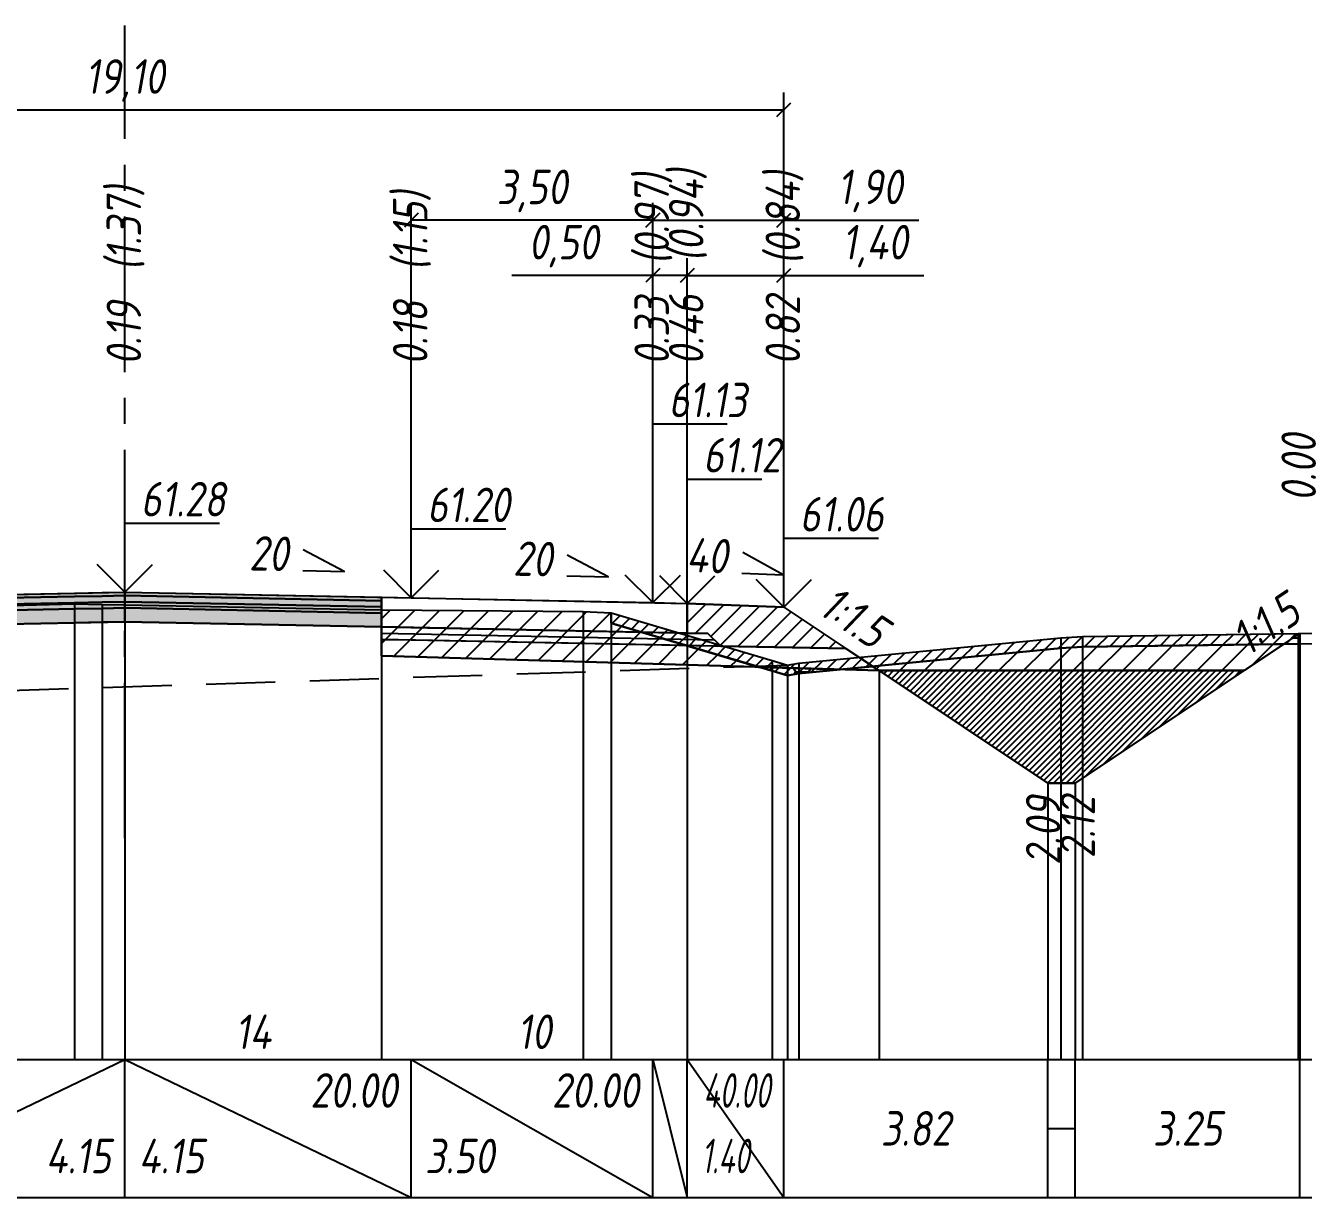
# Model space of a CAD drawing. Extents: x -717 to 1451, y -133302 to 233.
# Drawn here: x 157.1 to 249.7, y -56458 to -56373.1 of the extents above; entities that cross this region are included whole.
import ezdxf
from ezdxf.enums import TextEntityAlignment as Align

# ---------------------------------------------------------------- set-up
doc = ezdxf.new("R2010")
doc.units = 0
doc.linetypes.add('осевая2', pattern=[1.125, 0.75, -0.125, 0.125, -0.125])
doc.linetypes.add('штриховая', pattern=[0.75, 0.5, -0.25])
for name, color, linetype in [('Интерполированный поперечник', 2, 'Continuous'), ('Код_514', 1, 'Continuous'), ('Контур_0', 7, 'Continuous'), ('Контур_2521', 7, 'Continuous'), ('Контур_2564', 7, 'Continuous'), ('Контур_2660', 7, 'Continuous'), ('Контур_2665', 7, 'Continuous'), ('Контур_400', 7, 'Continuous'), ('Контур_508', 7, 'Continuous'), ('Контур_512', 7, 'Continuous'), ('Контур_513', 7, 'Continuous'), ('Контур_818', 7, 'Continuous'), ('Красный поперечник', 1, 'Continuous'), ('Объём_2501', 7, 'Continuous'), ('Объём_2564', 7, 'Continuous'), ('Объём_2650', 7, 'Continuous'), ('Объём_2660', 7, 'Continuous'), ('Объём_2661', 7, 'Continuous'), ('Объём_2662', 7, 'Continuous'), ('Объём_2663', 7, 'Continuous'), ('Объём_2664', 7, 'Continuous'), ('Объём_2665', 7, 'Continuous'), ('Объём_2666', 7, 'Continuous'), ('Объём_2667', 7, 'Continuous'), ('Объём_2668', 7, 'Continuous'), ('Объём_2669', 7, 'Continuous'), ('Объём_2675', 7, 'Continuous'), ('Объём_2753', 7, 'Continuous'), ('Ось', 1, 'осевая2'), ('Откосы', 7, 'Continuous'), ('Отметки покрытия', 7, 'Continuous'), ('Рабочие отметки', 7, 'Continuous'), ('Рабочие отметки доп.', 7, 'Continuous'), ('Слои выравнивания', 7, 'Continuous'), ('Таблица', 7, 'Continuous'), ('Уклоны проезжей части', 7, 'Continuous'), ('Черный поперечник', 3, 'Continuous')]:
    doc.layers.add(name, color=color, linetype=linetype)
for name, color, linetype, true_color in [('Контур_2540', 2, 'Continuous', 0xffff00), ('Контур_2560', 2, 'Continuous', 0xffff00), ('Контур_2561', 7, 'Continuous', 0xff8040), ('Контур_2562', 3, 'Continuous', 0x00ff00), ('Контур_2563', 7, 'Continuous', 0xff8000), ('Контур_2570', 7, 'Continuous', 0x80ff00), ('Контур_2725', 7, 'Continuous', 0x323232), ('Контур_2736', 4, 'Continuous', 0x00ffff), ('Контур_2737', 4, 'Continuous', 0x00ffff), ('Контур_2738', 4, 'Continuous', 0x00ffff), ('Контур_2739', 4, 'Continuous', 0x00ffff), ('Контур_2741', 4, 'Continuous', 0x00ffff), ('Контур_2742', 4, 'Continuous', 0x00ffff), ('Контур_2743', 4, 'Continuous', 0x00ffff), ('Контур_2744', 7, 'Continuous', 0xa4ffff), ('Контур_2745', 7, 'Continuous', 0xa4ffff), ('Контур_2747', 4, 'Continuous', 0x00ffff), ('Контур_2748', 4, 'Continuous', 0x00ffff), ('Контур_2749', 4, 'Continuous', 0x00ffff), ('Контур_2750', 4, 'Continuous', 0x00ffff), ('Контур_2751', 4, 'Continuous', 0x00ffff), ('Контур_2752', 4, 'Continuous', 0x00ffff), ('Контур_2760', 7, 'Continuous', 0x323232), ('Контур_2761', 7, 'Continuous', 0x323232), ('Контур_2762', 7, 'Continuous', 0x323232), ('Контур_2763', 7, 'Continuous', 0x323232), ('Контур_402', 7, 'Continuous', 0xff6464), ('Контур_703', 4, 'Continuous', 0x00ffff), ('Контур_705', 4, 'Continuous', 0x00ffff), ('Контур_707', 4, 'Continuous', 0x00ffff), ('Контур_720', 131, 'Continuous', 0xaaffff), ('Объём_2500', 7, 'Continuous', 0xc0c0c0), ('Объём_2520', 7, 'Continuous', 0x80ffff), ('Объём_2540', 2, 'Continuous', 0xffff00), ('Объём_2560', 2, 'Continuous', 0xffff00), ('Объём_2561', 7, 'Continuous', 0xff8040), ('Объём_2562', 3, 'Continuous', 0x00ff00), ('Объём_2563', 7, 'Continuous', 0xff8000), ('Объём_2570', 7, 'Continuous', 0x80ff00), ('Объём_2600', 7, 'Continuous', 0x808000), ('Объём_2620', 2, 'Continuous', 0xffff00), ('Объём_2746', 2, 'Continuous', 0xffff00)]:
    doc.layers.add(name, color=color, linetype=linetype, true_color=true_color)
doc.styles.get("Standard").update_dxf_attribs({"font": 'txt', "height": 2.5})
doc.styles.add('М', font='romand.shx', dxfattribs={"width": 0.8, "oblique": 10, "height": 2.5})
doc.dimstyles.new('ISO-25', dxfattribs={"dimtxt": 2.5, "dimasz": 2.5, "dimexe": 1.25, "dimexo": 0.625, "dimtad": 1, "dimtxsty": 'Standard', "dimcen": 2.5, "dimadec": 0, "dimazin": 0, "dimtfac": 1, "dimtmove": 0, "dimatfit": 3, "dimfxl": 1, "dimarcsym": 0})

# ---------------------------------------------------------------- blocks, each defined once
blk = doc.blocks.new('_Oblique')
at = {"color": 0, "linetype": 'ByBlock', "lineweight": -2}
blk.add_line((-0.5, -0.5), (0.5, 0.5), dxfattribs=at)
blk = doc.blocks.new('*D1354')
at = {"color": 0, "lineweight": -2, "transparency": 16777216}
for p, q in [((205.032, -56414.414), (205.032, -56389.974)), ((212.032, -56414.694), (212.032, -56389.974)), ((205.032, -56391.224), (212.032, -56391.224)), ((212.032, -56391.224), (222.17, -56391.224))]:
    blk.add_line(p, q, dxfattribs=at)
at = {"layer": 'Defpoints', "color": 0, "transparency": 16777216}
for p in [(212.032, -56391.224), (205.032, -56415.039), (212.032, -56415.319)]:
    blk.add_point(p, dxfattribs=at)
at = {"color": 0, "lineweight": -2, "transparency": 16777216, "rotation": 180}
blk.add_blockref('_Oblique', (205.032, -56391.224), dxfattribs=at)
at = {"color": 0, "lineweight": -2, "transparency": 16777216}
blk.add_blockref('_Oblique', (212.032, -56391.224), dxfattribs=at)
at = {"color": 0, "transparency": 16777216, "insert": (218.63, -56389.11), "char_height": 2.5, "width": 8.75, "attachment_point": 5, "style": 'М'}
blk.add_mtext('1,40', dxfattribs=at)
blk = doc.blocks.new('*D1356')
at = {"color": 0, "lineweight": -2, "transparency": 16777216}
for p, q in [((202.532, -56414.364), (202.532, -56389.974)), ((205.032, -56414.414), (205.032, -56389.974)), ((202.532, -56391.224), (192.309, -56391.224)), ((205.032, -56391.224), (202.532, -56391.224))]:
    blk.add_line(p, q, dxfattribs=at)
at = {"layer": 'Defpoints', "color": 0, "transparency": 16777216}
for p in [(205.032, -56391.224), (202.532, -56414.989), (205.032, -56415.039)]:
    blk.add_point(p, dxfattribs=at)
at = {"color": 0, "lineweight": -2, "transparency": 16777216, "rotation": 180}
blk.add_blockref('_Oblique', (202.532, -56391.224), dxfattribs=at)
at = {"color": 0, "lineweight": -2, "transparency": 16777216}
blk.add_blockref('_Oblique', (205.032, -56391.224), dxfattribs=at)
at = {"color": 0, "transparency": 16777216, "insert": (196.07, -56389.11), "char_height": 2.5, "width": 9.16667, "attachment_point": 5, "style": 'М'}
blk.add_mtext('0,50', dxfattribs=at)
blk = doc.blocks.new('*D1358')
at = {"color": 0, "lineweight": -2, "transparency": 16777216}
for p, q in [((185.032, -56414.014), (185.032, -56385.974)), ((202.532, -56414.364), (202.532, -56385.974)), ((202.532, -56387.224), (185.032, -56387.224))]:
    blk.add_line(p, q, dxfattribs=at)
at = {"layer": 'Defpoints', "color": 0, "transparency": 16777216}
for p in [(185.032, -56387.224), (185.032, -56414.639), (202.532, -56414.989)]:
    blk.add_point(p, dxfattribs=at)
at = {"color": 0, "lineweight": -2, "transparency": 16777216, "rotation": 180}
blk.add_blockref('_Oblique', (185.032, -56387.224), dxfattribs=at)
at = {"color": 0, "lineweight": -2, "transparency": 16777216}
blk.add_blockref('_Oblique', (202.532, -56387.224), dxfattribs=at)
at = {"color": 0, "transparency": 16777216, "insert": (193.782, -56385.11), "char_height": 2.5, "width": 9.58333, "attachment_point": 5, "style": 'М'}
blk.add_mtext('3,50', dxfattribs=at)
blk = doc.blocks.new('*D1359')
at = {"color": 0, "lineweight": -2, "transparency": 16777216}
for p, q in [((202.532, -56414.364), (202.532, -56385.974)), ((212.032, -56414.694), (212.032, -56385.974)), ((202.532, -56387.224), (212.032, -56387.224)), ((212.032, -56387.224), (221.818, -56387.224))]:
    blk.add_line(p, q, dxfattribs=at)
at = {"layer": 'Defpoints', "color": 0, "transparency": 16777216}
for p in [(202.532, -56387.224), (202.532, -56414.989), (212.032, -56415.319)]:
    blk.add_point(p, dxfattribs=at)
at = {"color": 0, "lineweight": -2, "transparency": 16777216, "rotation": 180}
blk.add_blockref('_Oblique', (202.532, -56387.224), dxfattribs=at)
at = {"color": 0, "lineweight": -2, "transparency": 16777216}
blk.add_blockref('_Oblique', (212.032, -56387.224), dxfattribs=at)
at = {"color": 0, "transparency": 16777216, "insert": (218.277, -56385.11), "char_height": 2.5, "width": 8.75, "attachment_point": 5, "style": 'М'}
blk.add_mtext('1,90', dxfattribs=at)
blk = doc.blocks.new('*D1361')
at = {"color": 0, "lineweight": -2, "transparency": 16777216}
for p, q in [((116.532, -56414.694), (116.532, -56377.974)), ((212.032, -56414.694), (212.032, -56377.974)), ((116.532, -56379.224), (212.032, -56379.224))]:
    blk.add_line(p, q, dxfattribs=at)
at = {"layer": 'Defpoints', "color": 0, "transparency": 16777216}
for p in [(212.032, -56379.224), (116.532, -56415.319), (212.032, -56415.319)]:
    blk.add_point(p, dxfattribs=at)
at = {"color": 0, "lineweight": -2, "transparency": 16777216, "rotation": 180}
blk.add_blockref('_Oblique', (116.532, -56379.224), dxfattribs=at)
at = {"color": 0, "lineweight": -2, "transparency": 16777216}
blk.add_blockref('_Oblique', (212.032, -56379.224), dxfattribs=at)
at = {"color": 0, "transparency": 16777216, "insert": (164.282, -56377.11), "char_height": 2.5, "width": 10.41667, "attachment_point": 5, "style": 'М'}
blk.add_mtext('19,10', dxfattribs=at)

msp = doc.modelspace()

# ---------------------------------------------------------------- hatches: boundary and pattern name
at = {"layer": 'Объём_2563'}
h = msp.add_hatch(dxfattribs=at)
h.set_pattern_fill('ANSI31', color=256, scale=0.3)
h.paths.add_polyline_path([(207.451, -56418.074), (206.532, -56417.156), (205.032, -56417.126), (205.032, -56414.976), (212.032, -56415.256), (216.532, -56418.256)])
at = {"layer": 'Объём_2570'}
h = msp.add_hatch(dxfattribs=at)
h.set_pattern_fill('ANSI31', color=256, scale=0.2)
h.paths.add_polyline_path([(249.41, -56417.909), (233.67, -56418.124), (232.098, -56418.217), (213.113, -56420.055), (212.297, -56420.198), (211.176, -56419.873), (199.511, -56416.406), (199.511, -56415.656), (211.176, -56419.123), (212.297, -56419.448), (213.113, -56419.305), (232.098, -56417.467), (233.67, -56417.374), (249.41, -56417.159)])
at = {"layer": 'Объём_2600'}
h = msp.add_hatch(dxfattribs=at)
h.set_pattern_fill('ANSI31', color=6, scale=0.4)
h.paths.add_polyline_path([(199.511, -56416.406), (210.221, -56419.589), (182.864, -56418.768), (182.864, -56415.454), (197.485, -56415.556), (199.511, -56415.656)])
h = msp.add_hatch(dxfattribs=at)
h.set_pattern_fill('HONEY', color=5, scale=0.3)
h.paths.add_polyline_path([(249.41, -56417.159), (249.41, -56417.909), (248.26, -56417.925)])
h = msp.add_hatch(dxfattribs=at)
h.set_pattern_fill('ANSI31', color=6, scale=0.4)
h.paths.add_polyline_path([(232.098, -56418.217), (233.67, -56418.124), (248.26, -56417.925), (245.373, -56419.85), (218.924, -56419.85), (216.1, -56419.766)])
h = msp.add_hatch(dxfattribs=at)
h.set_pattern_fill('HONEY', color=5, scale=0.3)
h.paths.add_polyline_path([(211.176, -56419.873), (210.221, -56419.589), (216.1, -56419.766), (213.113, -56420.055), (212.297, -56420.198)])
at = {"layer": 'Объём_2620'}
h = msp.add_hatch(dxfattribs=at)
h.set_pattern_fill('ANSI31', color=2, scale=0.1)
h.paths.add_polyline_path([(218.924, -56419.85), (245.373, -56419.85), (233.148, -56428), (231.148, -56428)])
at = {"layer": 'Слои выравнивания'}
for color, points in [(2, [(138.319, -56414.68), (140.409, -56414.638), (143.532, -56414.576), (160.635, -56414.234), (162.638, -56414.194), (164.282, -56414.161), (164.282, -56414.411), (162.638, -56414.444), (160.635, -56414.484), (143.532, -56414.826), (140.409, -56414.888), (138.319, -56414.93)]), (3, [(138.319, -56414.93), (140.409, -56414.888), (143.532, -56414.826), (160.635, -56414.484), (162.638, -56414.444), (164.282, -56414.411), (164.282, -56414.861), (162.638, -56414.894), (160.635, -56414.934), (143.532, -56415.276), (140.409, -56415.338), (138.319, -56415.38)]), (4, [(138.319, -56415.38), (140.409, -56415.338), (143.532, -56415.276), (160.635, -56414.934), (162.638, -56414.894), (164.282, -56414.861), (164.282, -56415.311), (162.638, -56415.344), (160.635, -56415.384), (143.532, -56415.726), (140.409, -56415.788), (138.319, -56415.83)]), (2, [(164.282, -56414.161), (182.864, -56414.533), (182.864, -56414.783), (164.282, -56414.411)]), (3, [(164.282, -56414.411), (182.864, -56414.783), (182.864, -56415.233), (164.282, -56414.861)]), (4, [(164.282, -56414.861), (182.864, -56415.233), (182.864, -56415.683), (164.282, -56415.311)]), (5, [(138.319, -56415.83), (140.409, -56415.788), (143.532, -56415.726), (160.635, -56415.384), (162.638, -56415.344), (164.282, -56415.311), (164.282, -56416.311), (162.638, -56416.344), (160.635, -56416.384), (143.532, -56416.726), (140.409, -56416.788), (138.319, -56416.83)]), (5, [(164.282, -56415.311), (182.864, -56415.683), (182.864, -56416.683), (164.282, -56416.311)])]:
    msp.add_hatch(color=color, dxfattribs=at).paths.add_polyline_path(points)

# ---------------------------------------------------------------- linework, layer by layer
at = {"layer": 'Интерполированный поперечник', "linetype": 'штриховая', "ltscale": 10, "flags": 128}
msp.add_lwpolyline([(95.221, -56423.263), (212.297, -56419.448)], dxfattribs=at)
at = {"layer": 'Код_514'}
for p, q in [((143.532, -56458), (164.282, -56448)), ((164.282, -56458), (164.282, -56448)), ((164.282, -56448), (185.032, -56458)), ((185.032, -56458), (185.032, -56448)), ((185.032, -56448), (202.532, -56458)), ((202.532, -56458), (202.532, -56448)), ((202.532, -56448), (205.032, -56458)), ((205.032, -56458), (205.032, -56448)), ((205.032, -56448), (212.032, -56458)), ((212.032, -56458), (212.032, -56448)), ((231.148, -56458), (231.148, -56448)), ((233.148, -56458), (233.148, -56448)), ((249.41, -56458), (249.41, -56448)), ((231.148, -56453), (233.148, -56453))]:
    msp.add_line(p, q, dxfattribs=at)
at = {"layer": 'Контур_0', "flags": 128}
for points in [[(182.864, -56414.533), (205.032, -56414.976), (205.032, -56417.126), (182.864, -56416.683), (182.864, -56414.533), (182.864, -56414.533)], [(212.032, -56415.256), (217.472, -56418.883), (217.472, -56418.883), (217.472, -56418.883), (217.472, -56418.883), (217.472, -56418.883), (217.472, -56418.883), (217.472, -56418.883), (217.472, -56418.883), (217.472, -56418.883), (217.472, -56418.883), (217.472, -56418.883), (217.472, -56418.883), (217.472, -56418.883), (217.472, -56418.883), (231.148, -56428)], [(212.032, -56415.256), (217.472, -56418.883), (217.472, -56418.883), (217.472, -56418.883), (217.472, -56418.883), (217.472, -56418.883), (217.472, -56418.883), (217.472, -56418.883), (217.472, -56418.883), (217.472, -56418.883), (217.472, -56418.883), (217.472, -56418.883), (217.472, -56418.883), (217.472, -56418.883), (217.472, -56418.883), (231.148, -56428), (233.148, -56428), (249.41, -56417.159), (249.41, -56417.159), (249.41, -56417.159), (249.41, -56417.159), (249.41, -56417.159), (249.41, -56417.159), (249.41, -56417.159), (249.41, -56417.159), (249.41, -56417.159), (249.41, -56417.159), (249.41, -56417.159), (249.41, -56417.159), (249.41, -56417.159)], [(185.032, -56416.726), (206.532, -56417.156), (207.451, -56418.074), (182.864, -56417.583), (182.864, -56416.683), (185.032, -56416.726), (185.032, -56416.726)], [(205.032, -56417.126), (206.532, -56417.156), (207.451, -56418.074), (216.532, -56418.256)]]:
    msp.add_lwpolyline(points, dxfattribs=at)
at = {"layer": 'Контур_2521', "color": 250, "flags": 128}
msp.add_lwpolyline([(182.864, -56417.133), (206.991, -56417.615)], dxfattribs=at)
at = {"layer": 'Контур_2540', "flags": 128}
msp.add_lwpolyline([(185.032, -56417.626), (216.532, -56418.256), (218.924, -56419.85), (182.864, -56418.768), (182.864, -56417.583), (185.032, -56417.626), (185.032, -56417.626)], dxfattribs=at)
at = {"layer": 'Контур_2560', "flags": 128}
msp.add_lwpolyline([(205.032, -56414.976), (212.032, -56415.256), (212.032, -56415.256), (212.032, -56415.256)], dxfattribs=at)
at = {"layer": 'Контур_2561', "flags": 128}
msp.add_lwpolyline([(205.032, -56414.976), (205.032, -56414.976), (212.032, -56415.256), (212.032, -56415.256), (205.032, -56414.976)], dxfattribs=at)
at = {"layer": 'Контур_2562', "flags": 128}
msp.add_lwpolyline([(212.032, -56415.256), (212.032, -56415.256), (212.032, -56415.256), (212.032, -56415.256), (212.032, -56415.256)], dxfattribs=at)
at = {"layer": 'Контур_2563', "flags": 128}
msp.add_lwpolyline([(207.451, -56418.074), (206.532, -56417.156), (205.032, -56417.126), (205.032, -56414.976), (212.032, -56415.256), (216.532, -56418.256), (207.451, -56418.074), (207.451, -56418.074)], dxfattribs=at)
at = {"layer": 'Контур_2564', "flags": 128}
msp.add_lwpolyline([(205.032, -56414.976), (212.032, -56415.256)], dxfattribs=at)
at = {"layer": 'Контур_2570', "flags": 128}
msp.add_lwpolyline([(140.409, -56415.55), (160.635, -56415.009), (162.638, -56415.057), (164.282, -56415.089), (182.864, -56415.454), (197.485, -56415.556), (199.511, -56415.656), (199.511, -56416.406), (211.176, -56419.873), (212.297, -56420.198), (212.297, -56420.198), (213.113, -56420.055), (232.098, -56418.217), (233.67, -56418.124), (249.306, -56417.911), (272.259, -56417.44)], dxfattribs=at)
at = {"layer": 'Контур_2660', "flags": 128}
msp.add_lwpolyline([(182.864, -56418.768), (218.924, -56419.85)], dxfattribs=at)
at = {"layer": 'Контур_2665', "flags": 128}
msp.add_lwpolyline([(212.032, -56415.256), (212.032, -56415.256)], dxfattribs=at)
at = {"layer": 'Контур_2725', "flags": 128}
msp.add_lwpolyline([(138.319, -56416.83), (140.409, -56416.788), (143.532, -56416.726), (160.635, -56416.384), (162.638, -56416.344), (164.282, -56416.311), (182.864, -56416.683)], dxfattribs=at)
at = {"layer": 'Контур_2736', "flags": 128}
for points in [[(212.032, -56415.256), (217.472, -56418.883)], [(217.472, -56418.883), (231.148, -56428)]]:
    msp.add_lwpolyline(points, dxfattribs=at)
at = {"layer": 'Контур_2737', "flags": 128}
msp.add_lwpolyline([(217.472, -56418.883), (217.472, -56418.883)], dxfattribs=at)
at = {"layer": 'Контур_2738', "flags": 128}
msp.add_lwpolyline([(217.472, -56418.883), (217.472, -56418.883)], dxfattribs=at)
at = {"layer": 'Контур_2739', "flags": 128}
msp.add_lwpolyline([(217.472, -56418.883), (217.472, -56418.883)], dxfattribs=at)
at = {"layer": 'Контур_2741', "flags": 128}
msp.add_lwpolyline([(249.41, -56417.159), (249.41, -56417.159)], dxfattribs=at)
at = {"layer": 'Контур_2742', "flags": 128}
msp.add_lwpolyline([(249.41, -56417.159), (249.41, -56417.159)], dxfattribs=at)
at = {"layer": 'Контур_2743', "flags": 128}
msp.add_lwpolyline([(249.41, -56417.159), (249.41, -56417.159)], dxfattribs=at)
at = {"layer": 'Контур_2744', "flags": 128}
msp.add_lwpolyline([(249.41, -56417.159), (249.41, -56417.159)], dxfattribs=at)
msp.add_lwpolyline([(249.41, -56417.159), (249.41, -56417.159)], dxfattribs=at)
msp.add_lwpolyline([(249.41, -56417.159), (249.41, -56417.159)], dxfattribs=at)
msp.add_lwpolyline([(249.41, -56417.159), (249.41, -56417.159)], dxfattribs=at)
msp.add_lwpolyline([(249.41, -56417.159), (249.41, -56417.159)], dxfattribs=at)
msp.add_lwpolyline([(249.41, -56417.159), (249.41, -56417.159)], dxfattribs=at)
at = {"layer": 'Контур_2745', "flags": 128}
msp.add_lwpolyline([(217.472, -56418.883), (217.472, -56418.883)], dxfattribs=at)
msp.add_lwpolyline([(217.472, -56418.883), (217.472, -56418.883)], dxfattribs=at)
msp.add_lwpolyline([(217.472, -56418.883), (217.472, -56418.883)], dxfattribs=at)
msp.add_lwpolyline([(217.472, -56418.883), (217.472, -56418.883)], dxfattribs=at)
msp.add_lwpolyline([(217.472, -56418.883), (217.472, -56418.883)], dxfattribs=at)
msp.add_lwpolyline([(217.472, -56418.883), (217.472, -56418.883)], dxfattribs=at)
at = {"layer": 'Контур_2747', "flags": 128}
msp.add_lwpolyline([(217.472, -56418.883), (217.472, -56418.883)], dxfattribs=at)
at = {"layer": 'Контур_2748', "flags": 128}
msp.add_lwpolyline([(217.472, -56418.883), (217.472, -56418.883)], dxfattribs=at)
at = {"layer": 'Контур_2749', "flags": 128}
msp.add_lwpolyline([(217.472, -56418.883), (217.472, -56418.883)], dxfattribs=at)
at = {"layer": 'Контур_2750', "flags": 128}
msp.add_lwpolyline([(249.41, -56417.159), (249.41, -56417.159)], dxfattribs=at)
at = {"layer": 'Контур_2751', "flags": 128}
msp.add_lwpolyline([(249.41, -56417.159), (249.41, -56417.159)], dxfattribs=at)
at = {"layer": 'Контур_2752', "flags": 128}
msp.add_lwpolyline([(249.41, -56417.159), (249.41, -56417.159)], dxfattribs=at)
at = {"layer": 'Контур_2760', "flags": 128}
msp.add_lwpolyline([(138.319, -56414.68), (140.409, -56414.638), (143.532, -56414.576), (160.635, -56414.234), (162.638, -56414.194), (164.282, -56414.161), (182.864, -56414.533)], dxfattribs=at)
at = {"layer": 'Контур_2761', "flags": 128}
msp.add_lwpolyline([(138.319, -56414.93), (140.409, -56414.888), (143.532, -56414.826), (160.635, -56414.484), (162.638, -56414.444), (164.282, -56414.411), (182.864, -56414.783)], dxfattribs=at)
at = {"layer": 'Контур_2762', "flags": 128}
msp.add_lwpolyline([(138.319, -56415.38), (140.409, -56415.338), (143.532, -56415.276), (160.635, -56414.934), (162.638, -56414.894), (164.282, -56414.861), (182.864, -56415.233)], dxfattribs=at)
at = {"layer": 'Контур_2763', "flags": 128}
msp.add_lwpolyline([(138.319, -56415.83), (140.409, -56415.788), (143.532, -56415.726), (160.635, -56415.384), (162.638, -56415.344), (164.282, -56415.311), (182.864, -56415.683)], dxfattribs=at)
at = {"layer": 'Контур_400', "flags": 128}
for points in [[(123.532, -56414.976), (126.032, -56414.926), (126.032, -56414.926), (126.032, -56414.926), (126.032, -56414.926), (126.032, -56414.926), (126.032, -56414.926), (143.532, -56414.576), (164.282, -56414.161)], [(164.282, -56414.161), (185.032, -56414.576), (202.532, -56414.926), (202.532, -56414.926), (202.532, -56414.926), (202.532, -56414.926), (202.532, -56414.926), (202.532, -56414.926), (205.032, -56414.976)]]:
    msp.add_lwpolyline(points, dxfattribs=at)
at = {"layer": 'Контур_402', "flags": 128}
msp.add_lwpolyline([(109.641, -56419.85), (138.319, -56418.99), (138.319, -56416.83), (164.282, -56416.311), (182.864, -56416.683), (182.864, -56418.768), (218.924, -56419.85)], dxfattribs=at)
at = {"layer": 'Контур_508', "flags": 128}
msp.add_lwpolyline([(104, -56425.643), (105, -56424.561), (105, -56422.944), (109.641, -56419.85), (138.319, -56418.99), (138.319, -56416.83), (164.282, -56416.311), (182.864, -56416.683), (182.864, -56418.768), (218.924, -56419.85), (231.148, -56428), (233.148, -56428), (249.41, -56417.159)], dxfattribs=at)
at = {"layer": 'Контур_512', "flags": 128}
msp.add_lwpolyline([(182.864, -56418.768), (218.924, -56419.85), (231.148, -56428), (233.148, -56428), (249.41, -56417.159)], dxfattribs=at)
at = {"layer": 'Контур_513', "flags": 128}
msp.add_lwpolyline([(104, -56425.643), (105, -56424.561), (105, -56422.944), (109.641, -56419.85), (138.319, -56418.99), (138.319, -56416.83), (164.282, -56416.311), (182.864, -56416.683), (182.864, -56418.768), (218.924, -56419.85), (231.148, -56428), (233.148, -56428), (249.41, -56417.159)], dxfattribs=at)
at = {"layer": 'Контур_703', "flags": 128}
msp.add_lwpolyline([(212.032, -56415.256), (217.472, -56418.883)], dxfattribs=at)
at = {"layer": 'Контур_705', "flags": 128}
msp.add_lwpolyline([(217.472, -56418.883), (217.472, -56418.883)], dxfattribs=at)
at = {"layer": 'Контур_707', "flags": 128}
msp.add_lwpolyline([(233.148, -56428), (249.41, -56417.159)], dxfattribs=at)
at = {"layer": 'Контур_720', "flags": 128}
msp.add_lwpolyline([(231.148, -56428), (233.148, -56428)], dxfattribs=at)
at = {"layer": 'Контур_818', "flags": 128}
msp.add_lwpolyline([(105, -56421.741), (121.339, -56417), (121.339, -56416.25), (136.554, -56415.718), (138.319, -56415.6), (140.409, -56415.55), (160.635, -56415.009), (162.638, -56415.057), (164.282, -56415.089), (182.864, -56415.454), (197.485, -56415.556), (199.511, -56415.656), (199.511, -56416.406), (211.176, -56419.873), (212.297, -56420.198), (212.297, -56420.198), (213.113, -56420.055), (232.098, -56418.217), (233.67, -56418.124), (249.306, -56417.911), (249.41, -56417.909)], dxfattribs=at)
at = {"layer": 'Красный поперечник'}
for p, q in [((143.532, -56414.576), (164.282, -56414.161)), ((164.282, -56414.161), (185.032, -56414.576)), ((185.032, -56414.576), (202.532, -56414.926)), ((202.532, -56414.926), (205.032, -56414.976)), ((205.032, -56414.976), (212.032, -56415.256)), ((212.032, -56415.256), (231.148, -56428)), ((233.148, -56428), (249.41, -56417.159)), ((249.41, -56417.159), (249.41, -56448)), ((182.864, -56418.768), (182.864, -56448)), ((218.924, -56419.85), (218.924, -56448)), ((231.148, -56428), (231.148, -56448)), ((231.148, -56428), (233.148, -56428)), ((233.148, -56428), (233.148, -56448))]:
    msp.add_line(p, q, dxfattribs=at)
at = {"layer": 'Объём_2500', "flags": 128}
msp.add_lwpolyline([(182.864, -56414.533), (205.032, -56414.976), (205.032, -56417.126), (182.864, -56416.683), (182.864, -56414.533), (182.864, -56414.533)], dxfattribs=at)
at = {"layer": 'Объём_2501', "flags": 128}
for points in [[(123.532, -56414.976), (126.032, -56414.926), (126.032, -56414.926), (126.032, -56414.926), (126.032, -56414.926), (126.032, -56414.926), (126.032, -56414.926), (143.532, -56414.576), (164.282, -56414.161)], [(164.282, -56414.161), (185.032, -56414.576), (202.532, -56414.926), (202.532, -56414.926), (202.532, -56414.926), (202.532, -56414.926), (202.532, -56414.926), (202.532, -56414.926), (205.032, -56414.976)]]:
    msp.add_lwpolyline(points, dxfattribs=at)
at = {"layer": 'Объём_2520', "color": 250, "flags": 128}
msp.add_lwpolyline([(185.032, -56416.726), (206.532, -56417.156), (207.451, -56418.074), (182.864, -56417.583), (182.864, -56416.683), (185.032, -56416.726), (185.032, -56416.726)], dxfattribs=at)
at = {"layer": 'Объём_2540', "flags": 128}
msp.add_lwpolyline([(185.032, -56417.626), (216.532, -56418.256), (218.924, -56419.85), (182.864, -56418.768), (182.864, -56417.583), (185.032, -56417.626), (185.032, -56417.626)], dxfattribs=at)
at = {"layer": 'Объём_2560', "flags": 128}
msp.add_lwpolyline([(205.032, -56414.976), (212.032, -56415.256), (212.032, -56415.256), (212.032, -56415.256)], dxfattribs=at)
at = {"layer": 'Объём_2561', "flags": 128}
msp.add_lwpolyline([(205.032, -56414.976), (205.032, -56414.976), (212.032, -56415.256), (212.032, -56415.256), (205.032, -56414.976)], dxfattribs=at)
at = {"layer": 'Объём_2562', "flags": 128}
msp.add_lwpolyline([(212.032, -56415.256), (212.032, -56415.256), (212.032, -56415.256), (212.032, -56415.256), (212.032, -56415.256)], dxfattribs=at)
at = {"layer": 'Объём_2563', "color": 250, "flags": 128}
msp.add_lwpolyline([(207.451, -56418.074), (206.532, -56417.156), (205.032, -56417.126), (205.032, -56414.976), (212.032, -56415.256), (216.532, -56418.256), (207.451, -56418.074), (207.451, -56418.074)], dxfattribs=at)
at = {"layer": 'Объём_2564', "flags": 128}
msp.add_lwpolyline([(205.032, -56414.976), (212.032, -56415.256)], dxfattribs=at)
at = {"layer": 'Объём_2570', "flags": 128}
msp.add_lwpolyline([(249.41, -56417.909), (233.67, -56418.124), (232.098, -56418.217), (213.113, -56420.055), (212.297, -56420.198), (211.176, -56419.873), (199.511, -56416.406), (199.511, -56415.656), (211.176, -56419.123), (212.297, -56419.448), (213.113, -56419.305), (232.098, -56417.467), (233.67, -56417.374), (249.41, -56417.159), (249.41, -56417.909), (249.41, -56417.909)], dxfattribs=at)
at = {"layer": 'Объём_2600', "color": 5, "flags": 128}
for points in [[(249.41, -56417.159), (249.41, -56417.909), (248.26, -56417.925), (249.41, -56417.159), (249.41, -56417.159)], [(211.176, -56419.873), (210.221, -56419.589), (216.1, -56419.766), (213.113, -56420.055), (212.297, -56420.198), (211.176, -56419.873), (211.176, -56419.873)]]:
    msp.add_lwpolyline(points, dxfattribs=at)
at = {"layer": 'Объём_2620', "flags": 128}
msp.add_lwpolyline([(218.924, -56419.85), (245.373, -56419.85), (233.148, -56428), (231.148, -56428), (218.924, -56419.85), (218.924, -56419.85)], dxfattribs=at)
at = {"layer": 'Объём_2650', "color": 6, "flags": 128}
for points in [[(199.511, -56416.406), (210.221, -56419.589), (182.864, -56418.768), (182.864, -56415.454), (197.485, -56415.556), (199.511, -56415.656), (199.511, -56416.406), (199.511, -56416.406)], [(232.098, -56418.217), (233.67, -56418.124), (248.26, -56417.925), (245.373, -56419.85), (218.924, -56419.85), (216.1, -56419.766), (232.098, -56418.217), (232.098, -56418.217)]]:
    msp.add_lwpolyline(points, dxfattribs=at)
at = {"layer": 'Объём_2660', "flags": 128}
msp.add_lwpolyline([(182.864, -56418.768), (218.924, -56419.85)], dxfattribs=at)
at = {"layer": 'Объём_2661', "flags": 128}
msp.add_lwpolyline([(212.032, -56415.256), (217.472, -56418.883), (218.924, -56419.85)], dxfattribs=at)
at = {"layer": 'Объём_2662', "flags": 128}
msp.add_lwpolyline([(245.373, -56419.85), (249.41, -56417.159)], dxfattribs=at)
at = {"layer": 'Объём_2663', "flags": 128}
for points in [[(218.924, -56419.85), (231.148, -56428)], [(233.148, -56428), (245.373, -56419.85)]]:
    msp.add_lwpolyline(points, dxfattribs=at)
at = {"layer": 'Объём_2664', "flags": 128}
msp.add_lwpolyline([(231.148, -56428), (233.148, -56428)], dxfattribs=at)
at = {"layer": 'Объём_2665', "flags": 128}
msp.add_lwpolyline([(212.032, -56415.256), (212.032, -56415.256)], dxfattribs=at)
at = {"layer": 'Объём_2666', "flags": 128}
for points in [[(212.032, -56415.256), (217.472, -56418.883)], [(217.472, -56418.883), (218.924, -56419.85)]]:
    msp.add_lwpolyline(points, dxfattribs=at)
at = {"layer": 'Объём_2667', "flags": 128}
for points in [[(249.41, -56417.159), (249.41, -56417.159)], [(217.472, -56418.883), (217.472, -56418.883)]]:
    msp.add_lwpolyline(points, dxfattribs=at)
at = {"layer": 'Объём_2668', "flags": 128}
for points in [[(249.41, -56417.159), (249.41, -56417.159)], [(217.472, -56418.883), (217.472, -56418.883)]]:
    msp.add_lwpolyline(points, dxfattribs=at)
at = {"layer": 'Объём_2669', "flags": 128}
for points in [[(249.41, -56417.159), (249.41, -56417.159)], [(217.472, -56418.883), (217.472, -56418.883)]]:
    msp.add_lwpolyline(points, dxfattribs=at)
at = {"layer": 'Объём_2675', "flags": 128}
for points in [[(249.41, -56417.159), (249.41, -56417.159)], [(249.41, -56417.159), (249.41, -56417.159)], [(249.41, -56417.159), (249.41, -56417.159)], [(249.41, -56417.159), (249.41, -56417.159)], [(249.41, -56417.159), (249.41, -56417.159)], [(249.41, -56417.159), (249.41, -56417.159)], [(217.472, -56418.883), (217.472, -56418.883)], [(217.472, -56418.883), (217.472, -56418.883)], [(217.472, -56418.883), (217.472, -56418.883)], [(217.472, -56418.883), (217.472, -56418.883)], [(217.472, -56418.883), (217.472, -56418.883)], [(217.472, -56418.883), (217.472, -56418.883)]]:
    msp.add_lwpolyline(points, dxfattribs=at)
at = {"layer": 'Объём_2746', "flags": 128}
for points in [[(199.511, -56416.406), (210.221, -56419.589), (182.864, -56418.768), (182.864, -56415.454), (197.485, -56415.556), (199.511, -56415.656), (199.511, -56416.406), (199.511, -56416.406)], [(218.924, -56419.85), (216.1, -56419.766), (218.455, -56419.538), (218.924, -56419.85), (218.924, -56419.85)]]:
    msp.add_lwpolyline(points, dxfattribs=at)
at = {"layer": 'Объём_2753', "flags": 128}
msp.add_lwpolyline([(182.864, -56414.533), (182.864, -56414.533)], dxfattribs=at)
at = {"layer": 'Ось', "ltscale": 15}
msp.add_line((164.282, -56431.971), (164.282, -56373.132), dxfattribs=at)
at = {"layer": 'Откосы', "color": 1, "flags": 128}
for points in [[(177.17, -56412.602), (180.17, -56412.662), (177.2, -56411.102)], [(196.295, -56412.984), (199.295, -56413.044), (196.325, -56411.485)], [(208.986, -56412.799), (211.984, -56412.919), (209.046, -56411.3)]]:
    msp.add_lwpolyline(points, dxfattribs=at)
at = {"layer": 'Отметки покрытия', "color": 1}
for p, q in [((202.532, -56414.926), (202.532, -56401.976)), ((202.532, -56401.976), (207.932, -56401.976)), ((205.032, -56414.976), (205.032, -56405.976)), ((205.032, -56405.976), (210.432, -56405.976)), ((164.282, -56414.161), (164.282, -56409.161)), ((164.282, -56409.161), (171.132, -56409.161)), ((185.032, -56414.576), (185.032, -56409.576)), ((185.032, -56409.576), (191.882, -56409.576)), ((212.032, -56415.256), (212.032, -56410.256)), ((212.032, -56410.256), (218.882, -56410.256)), ((164.282, -56414.161), (162.282, -56412.161)), ((164.282, -56414.161), (166.282, -56412.161)), ((185.032, -56414.576), (183.032, -56412.576)), ((185.032, -56414.576), (187.032, -56412.576)), ((202.532, -56414.926), (200.532, -56412.926)), ((202.532, -56414.926), (204.532, -56412.926)), ((205.032, -56414.976), (203.032, -56412.976)), ((205.032, -56414.976), (207.032, -56412.976)), ((212.032, -56415.256), (210.032, -56413.256)), ((212.032, -56415.256), (214.032, -56413.256))]:
    msp.add_line(p, q, dxfattribs=at)
at = {"layer": 'Слои выравнивания'}
for p, q in [((164.282, -56414.161), (164.282, -56448)), ((182.864, -56414.533), (182.864, -56448)), ((205.032, -56414.976), (205.032, -56448))]:
    msp.add_line(p, q, dxfattribs=at)
at = {"layer": 'Слои выравнивания', "color": 2, "flags": 128}
for points in [[(138.319, -56414.68), (140.409, -56414.638), (143.532, -56414.576), (160.635, -56414.234), (162.638, -56414.194), (164.282, -56414.161), (164.282, -56414.411), (162.638, -56414.444), (160.635, -56414.484), (143.532, -56414.826), (140.409, -56414.888), (138.319, -56414.93)], [(164.282, -56414.161), (182.864, -56414.533), (182.864, -56414.783), (164.282, -56414.411)]]:
    msp.add_lwpolyline(points, close=True, dxfattribs=at)
at = {"layer": 'Слои выравнивания', "color": 3, "flags": 128}
for points in [[(138.319, -56414.93), (140.409, -56414.888), (143.532, -56414.826), (160.635, -56414.484), (162.638, -56414.444), (164.282, -56414.411), (164.282, -56414.861), (162.638, -56414.894), (160.635, -56414.934), (143.532, -56415.276), (140.409, -56415.338), (138.319, -56415.38)], [(164.282, -56414.411), (182.864, -56414.783), (182.864, -56415.233), (164.282, -56414.861)]]:
    msp.add_lwpolyline(points, close=True, dxfattribs=at)
at = {"layer": 'Слои выравнивания', "color": 4, "flags": 128}
for points in [[(138.319, -56415.38), (140.409, -56415.338), (143.532, -56415.276), (160.635, -56414.934), (162.638, -56414.894), (164.282, -56414.861), (164.282, -56415.311), (162.638, -56415.344), (160.635, -56415.384), (143.532, -56415.726), (140.409, -56415.788), (138.319, -56415.83)], [(164.282, -56414.861), (182.864, -56415.233), (182.864, -56415.683), (164.282, -56415.311)]]:
    msp.add_lwpolyline(points, close=True, dxfattribs=at)
at = {"layer": 'Слои выравнивания', "color": 5, "flags": 128}
for points in [[(138.319, -56415.83), (140.409, -56415.788), (143.532, -56415.726), (160.635, -56415.384), (162.638, -56415.344), (164.282, -56415.311), (164.282, -56416.311), (162.638, -56416.344), (160.635, -56416.384), (143.532, -56416.726), (140.409, -56416.788), (138.319, -56416.83)], [(164.282, -56415.311), (182.864, -56415.683), (182.864, -56416.683), (164.282, -56416.311)]]:
    msp.add_lwpolyline(points, close=True, dxfattribs=at)
at = {"layer": 'Таблица'}
for p, q in [((80, -56448), (274.41, -56448)), ((80, -56458), (274.41, -56458))]:
    msp.add_line(p, q, dxfattribs=at)
at = {"layer": 'Черный поперечник', "color": 7}
for p, q in [((160.635, -56415.009), (160.635, -56448)), ((162.638, -56415.057), (162.638, -56448)), ((164.282, -56415.089), (164.282, -56448)), ((182.864, -56415.454), (182.864, -56448)), ((197.485, -56415.556), (197.485, -56448)), ((199.511, -56415.656), (199.511, -56448)), ((232.098, -56417.467), (232.098, -56448)), ((233.67, -56417.374), (233.67, -56448)), ((249.306, -56417.161), (249.306, -56448)), ((211.176, -56419.123), (211.176, -56448)), ((212.297, -56419.448), (212.297, -56448)), ((213.113, -56419.305), (213.113, -56448))]:
    msp.add_line(p, q, dxfattribs=at)
at = {"layer": 'Черный поперечник', "flags": 128}
msp.add_lwpolyline([(80, -56422.696), (88.897, -56422.548), (95.221, -56423.263), (103.983, -56421.286), (121.339, -56416.25), (136.554, -56415.718), (138.319, -56415.6), (140.409, -56415.55), (160.635, -56415.009), (162.638, -56415.057), (164.282, -56415.089), (182.864, -56415.454), (197.485, -56415.556), (199.511, -56415.656), (211.176, -56419.123), (212.297, -56419.448), (213.113, -56419.305), (232.098, -56417.467), (233.67, -56417.374), (249.306, -56417.161), (272.259, -56416.69), (274.41, -56416.735)], dxfattribs=at)

# ---------------------------------------------------------------- texts
at = {"layer": 'Код_514', "style": 'М', "oblique": 10}
for s, width, p in [('20.00', 0.8, (184.032, -56449)), ('20.00', 0.8, (201.532, -56449)), ('40.00', 0.6, (211.032, -56449))]:
    msp.add_text(s, height=2.5, dxfattribs=dict(at, width=width)).set_placement(p, align=Align.TOP_RIGHT)
at = {"layer": 'Код_514', "style": 'М', "oblique": 10, "width": 0.8}
for s, p in [('3.82', (221.59, -56453)), ('3.25', (241.279, -56453))]:
    msp.add_text(s, height=2.5, dxfattribs=at).set_placement(p, align=Align.MIDDLE_CENTER)
msp.add_text('4.15', height=2.5, dxfattribs=at).set_placement((163.282, -56457), align=Align.BOTTOM_RIGHT)
at = {"layer": 'Код_514', "style": 'М', "oblique": 10}
for s, width, p in [('4.15', 0.8, (165.282, -56457)), ('3.50', 0.8, (186.032, -56457)), ('1.40', 0.6, (206.032, -56457))]:
    msp.add_text(s, height=2.5, dxfattribs=dict(at, width=width)).set_placement(p, align=Align.BOTTOM_LEFT)
at = {"layer": 'Отметки покрытия', "color": 1, "style": 'М', "oblique": 10, "width": 0.8}
for s, p in [('61.13', (203.673, -56402.245)), ('61.12', (206.173, -56406.245)), ('61.28', (165.423, -56409.43)), ('61.20', (186.173, -56409.845)), ('61.06', (213.173, -56410.525))]:
    msp.add_text(s, height=2.5, dxfattribs=at).set_placement(p, align=Align.BOTTOM_LEFT)
at = {"layer": 'Рабочие отметки', "color": 1, "style": 'М', "oblique": 10, "width": 0.8}
for s, p in [('0.33', (202.454, -56397.726)), ('0.46', (204.954, -56397.726)), ('0.82', (211.954, -56397.726)), ('0.19', (164.204, -56397.726)), ('0.18', (184.954, -56397.726)), ('0.00', (249.332, -56407.59))]:
    msp.add_text(s, height=2.5, rotation=90, dxfattribs=at).set_placement(p, align=Align.MIDDLE_LEFT)
for s, p in [('2.09', (230.82, -56428.931)), ('2.12', (233.32, -56428.931))]:
    msp.add_text(s, height=2.5, rotation=90, dxfattribs=at).set_placement(p, align=Align.MIDDLE_RIGHT)
at = {"layer": 'Рабочие отметки доп.', "color": 1, "style": 'М', "oblique": 10, "width": 0.8}
for s, p in [('(0.94)', (204.954, -56390.226)), ('(0.97)', (202.454, -56390.426)), ('(0.84)', (211.954, -56390.426)), ('(1.37)', (164.204, -56390.876)), ('(1.15)', (184.954, -56390.876))]:
    msp.add_text(s, height=2.5, rotation=90, dxfattribs=at).set_placement(p, align=Align.MIDDLE_LEFT)
at = {"layer": 'Слои выравнивания', "style": 'М', "oblique": 10, "width": 0.8}
for s, p in [('14', (173.573, -56448)), ('10', (193.948, -56448))]:
    msp.add_text(s, height=2.5, dxfattribs=at).set_placement(p, align=Align.BOTTOM_CENTER)
at = {"layer": 'Уклоны проезжей части', "color": 1, "style": 'М', "oblique": 10, "width": 0.8}
for s, rotation, p in [('20', 358.85423, (174.677, -56413.369)), ('40', 357.70938, (206.394, -56413.515)), ('20', 358.85423, (193.802, -56413.751)), ('1:1.5', 33.69007, (248.082, -56418.118)), ('1:1.5', 326.30994, (216.03, -56417.645))]:
    msp.add_text(s, height=2.5, rotation=rotation, dxfattribs=at).set_placement(p, align=Align.BOTTOM_CENTER)

# ---------------------------------------------------------------- dimensions: what is measured, and where the dimension line sits
at = {"color": 5}
dim = msp.add_linear_dim(base=(212.032, -56379.224), p1=(116.532, -56415.319), p2=(212.032, -56415.319), angle=180, dimstyle='ISO-25', override={"dimasz": 1, "dimlfac": 0.2, "dimzin": 0, "dimtxsty": 'М', "dimblk1": 'Oblique', "dimblk2": 'Oblique', "dimsah": 1}, dxfattribs=at)
dim.commit()
dim.dimension.update_dxf_attribs({"geometry": '*D1361', "text_midpoint": (164.282, -56377.11)})
dim = msp.add_linear_dim(base=(185.032, -56387.224), p1=(202.532, -56414.989), p2=(185.032, -56414.639), dimstyle='ISO-25', override={"dimasz": 1, "dimlfac": 0.2, "dimzin": 0, "dimtxsty": 'М', "dimblk1": 'Oblique', "dimblk2": 'Oblique', "dimsah": 1}, dxfattribs=at)
dim.commit()
dim.dimension.update_dxf_attribs({"geometry": '*D1358', "text_midpoint": (193.782, -56385.11)})
dim = msp.add_linear_dim(base=(202.532, -56387.224), p1=(212.032, -56415.319), p2=(202.532, -56414.989), dimstyle='ISO-25', override={"dimasz": 1, "dimlfac": 0.2, "dimzin": 0, "dimtxsty": 'М', "dimblk1": 'Oblique', "dimblk2": 'Oblique', "dimsah": 1}, dxfattribs=at)
dim.commit()
dim.dimension.update_dxf_attribs({"geometry": '*D1359', "text_midpoint": (218.277, -56387.224), "dimtype": 160})
for base, p1, p2, picture, middle in [((205.032, -56391.224), (202.532, -56414.989), (205.032, -56415.039), '*D1356', (196.07, -56391.224)), ((212.032, -56391.224), (205.032, -56415.039), (212.032, -56415.319), '*D1354', (218.63, -56391.224))]:
    dim = msp.add_linear_dim(base=base, p1=p1, p2=p2, angle=180, dimstyle='ISO-25', override={"dimasz": 1, "dimlfac": 0.2, "dimzin": 0, "dimtxsty": 'М', "dimblk1": 'Oblique', "dimblk2": 'Oblique', "dimsah": 1}, dxfattribs=at)
    dim.commit()
    dim.dimension.update_dxf_attribs({"geometry": picture, "text_midpoint": middle, "dimtype": 160})

doc.saveas('drawing.dxf')
